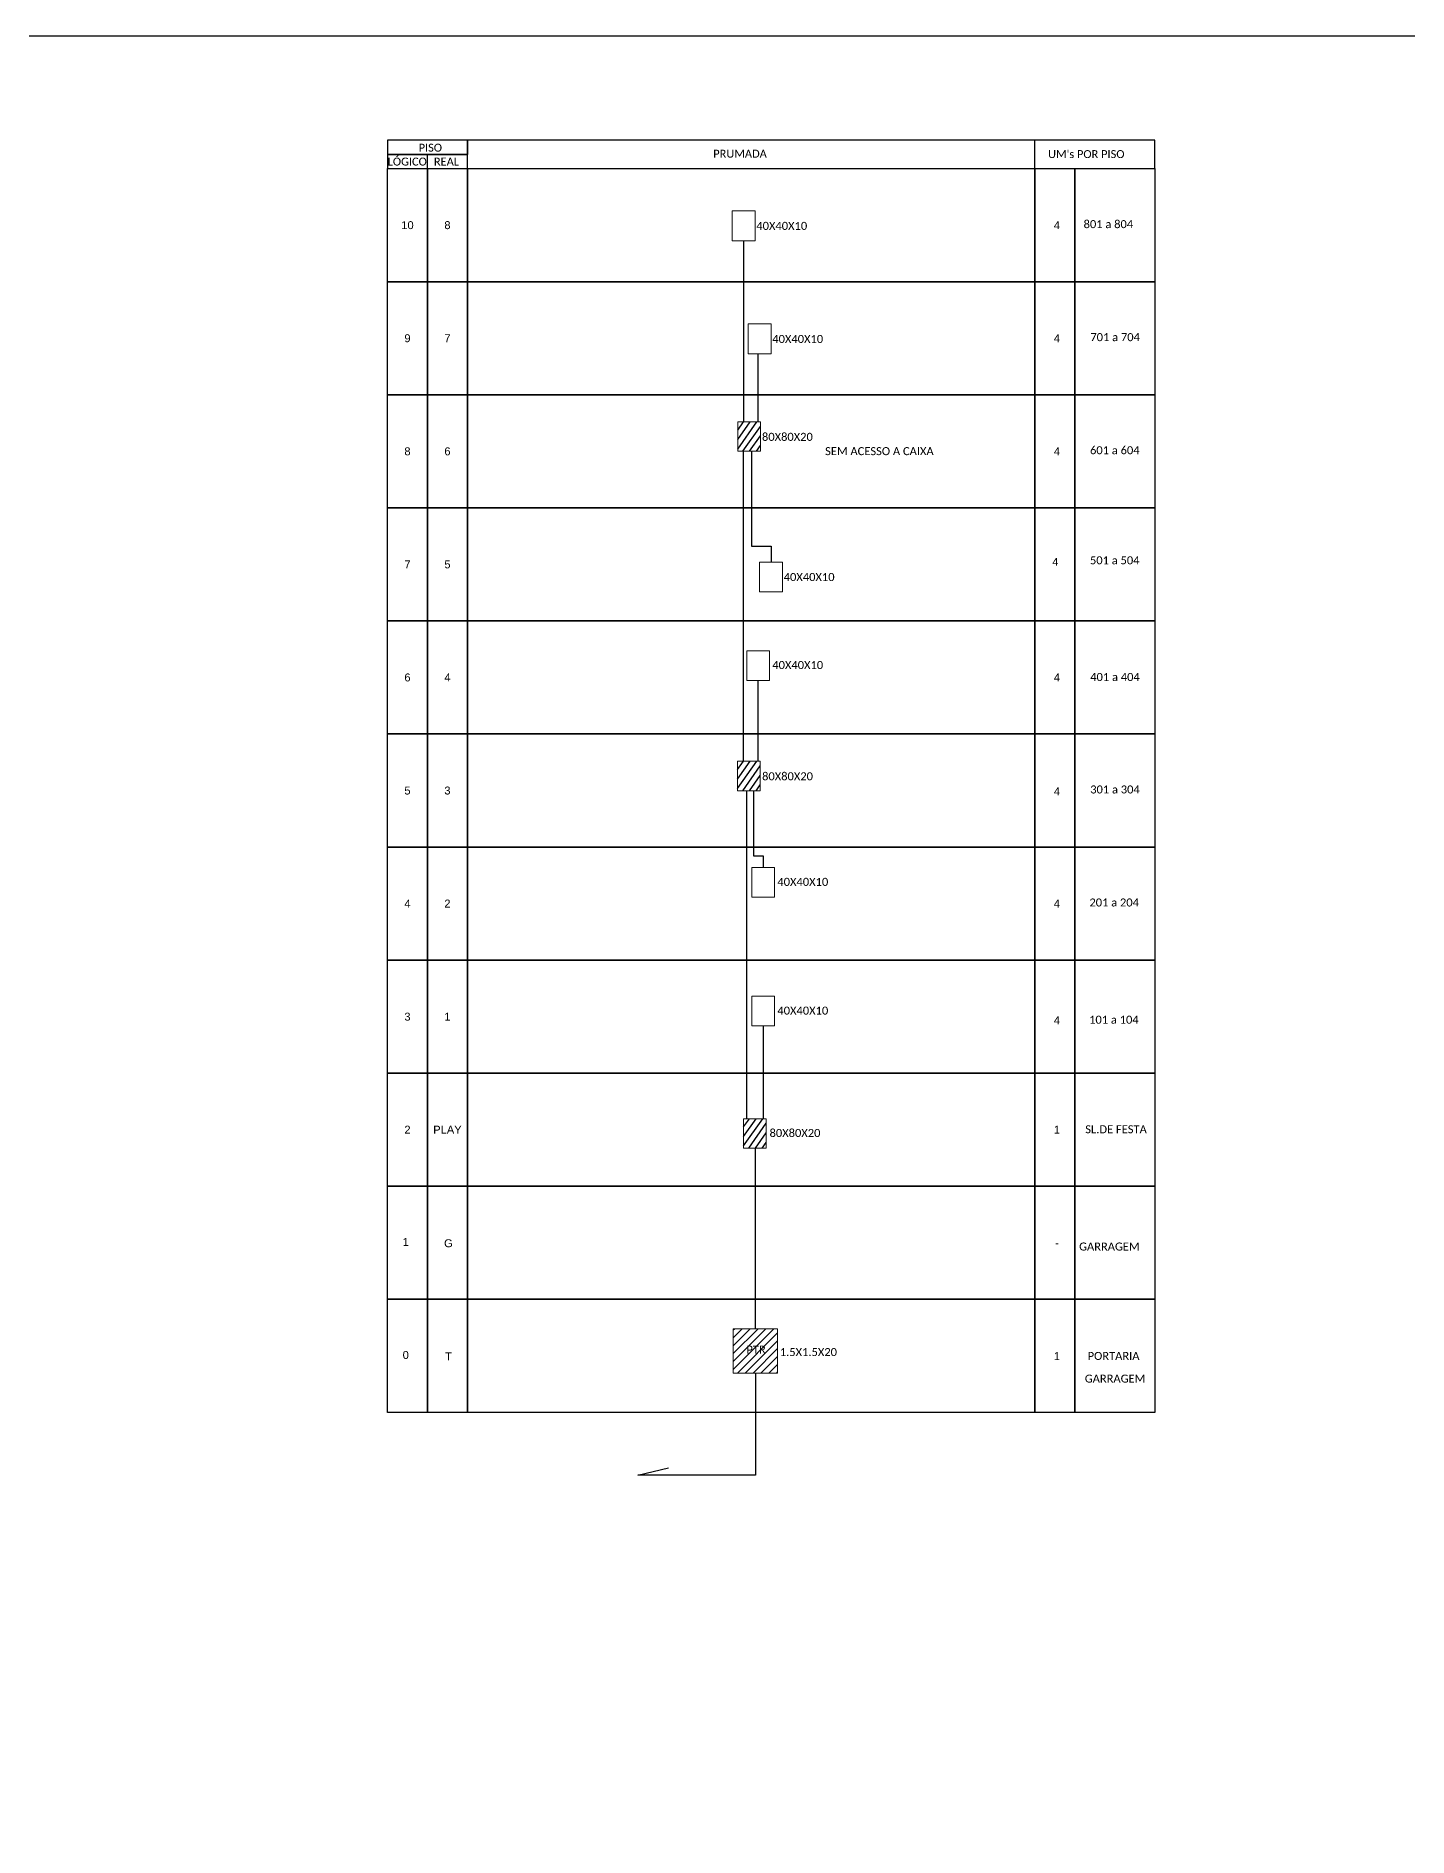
# Model space of a CAD drawing. Header units: metres. Extents: x -425 to 416, y -480 to 114.
# Drawn here: x -36.1 to 190.1, y -183 to 114 of the extents above; entities that cross this region are included whole.
import ezdxf
from ezdxf.enums import TextEntityAlignment as Align

# ---------------------------------------------------------------- set-up
doc = ezdxf.new("R2010")
doc.units = ezdxf.units.M
doc.layers.add('CDOE', color=1, linetype='Continuous')
doc.styles.add('ARIAL', font='arial.ttf')
doc.styles.add('WMF-Calibri0', font='calibri.ttf')

msp = doc.modelspace()

# ---------------------------------------------------------------- hatches: boundary and pattern name
at = {"linetype": 'Continuous'}
h = msp.add_hatch(dxfattribs=at)
h.set_pattern_fill('ANSI31', color=1, scale=0.289112, style=0)
h.set_pattern_definition([(45, (-1236.3902, -913.5348), (-0.64907423, 0.64907423), [])])
h.paths.add_polyline_path([(82.53, -99.16), (78.87, -99.16), (78.87, -106.47), (86.18, -106.47), (86.18, -99.16)])
h.paths.add_polyline_path([(81.2, -103.4), (84.15, -103.4), (84.15, -101.79), (81.2, -101.79)], flags=24)
at = {"layer": 'CDOE', "linetype": 'Continuous'}
h = msp.add_hatch(dxfattribs=at)
h.set_pattern_fill('ANSI31', color=1, scale=0.2849, angle=10, style=0)
h.set_pattern_definition([(55, (-449.9311, -447.0111), (-0.7409709, 0.5188334), [])])
h.paths.add_polyline_path([(83.35, 50.4), (79.62, 50.4), (79.62, 45.54), (83.35, 45.54)])
h.paths.add_polyline_path([(83.31, 46.93), (92.17, 46.93), (92.17, 48.92), (83.31, 48.92)], flags=9)
h = msp.add_hatch(dxfattribs=at)
h.set_pattern_fill('ANSI31', color=1, scale=0.2849, angle=10, style=0)
h.set_pattern_definition([(55, (-449.9478, -502.9811), (-0.7409709, 0.5188334), [])])
h.paths.add_polyline_path([(83.33, -5.57), (79.6, -5.57), (79.6, -10.43), (83.33, -10.43)])
h.paths.add_polyline_path([(83.29, -9.04), (92.15, -9.04), (92.15, -7.05), (83.29, -7.05)], flags=9)
h = msp.add_hatch(dxfattribs=at)
h.set_pattern_fill('ANSI31', color=1, scale=0.2849, angle=10, style=0)
h.set_pattern_definition([(55, (-448.963, -561.9271), (-0.7409709, 0.5188334), [])])
h.paths.add_polyline_path([(84.32, -64.52), (80.59, -64.52), (80.59, -69.37), (84.32, -69.37)])
h.paths.add_polyline_path([(84.28, -67.98), (93.14, -67.98), (93.14, -65.99), (84.28, -65.99)], flags=9)

# ---------------------------------------------------------------- linework, layer by layer
at = {"color": 7}
msp.add_lwpolyline([(-424.68, -479.97), (416.32, -479.97), (416.32, 114.03), (-424.68, 114.03)], close=True, dxfattribs=at)
at = {"color": 0}
for points in [[(21.87, 94.5), (35.05, 94.5), (35.05, 96.84), (21.87, 96.84)], [(21.87, 92.16), (35.05, 92.16), (35.05, 94.5), (21.87, 94.5)]]:
    msp.add_lwpolyline(points, close=True, dxfattribs=at)
for points in [[(35.05, 92.16), (148.38, 92.16), (148.38, 96.84), (35.05, 96.84), (35.05, 96.84), (35.05, 94.5)], [(128.6, 92.16), (128.6, 96.84)], [(28.46, 92.16), (28.46, 94.5)], [(80.6, 50.4), (80.6, 80.28)], [(82.98, 50.4), (82.98, 61.63)], [(80.56, -5.57), (80.56, 45.54)], [(81.88, 45.54), (81.88, 29.9), (85.11, 29.9), (85.11, 27.28)], [(82.98, -5.57), (82.98, 7.75)], [(81.1, -64.51), (81.1, -10.43)], [(82.2, -10.43), (82.2, -21.15), (83.82, -21.15), (83.82, -23.09)], [(83.82, -49.23), (83.82, -64.51)], [(82.53, -99.16), (82.53, -69.37)]]:
    msp.add_lwpolyline(points)
for points in [[(21.87, 92.16), (28.46, 92.16), (28.46, 73.51), (21.87, 73.51)], [(28.46, 92.16), (35.05, 92.16), (35.05, 73.51), (28.46, 73.51)], [(35.05, 92.16), (128.61, 92.16), (128.61, 73.51), (35.05, 73.51)], [(128.61, 92.16), (135.2, 92.16), (135.2, 73.51), (128.61, 73.51)], [(135.2, 92.16), (148.38, 92.16), (148.38, 73.51), (135.2, 73.51)], [(21.87, 73.51), (28.46, 73.51), (28.46, 54.87), (21.87, 54.87)], [(28.46, 73.51), (35.05, 73.51), (35.05, 54.87), (28.46, 54.87)], [(35.05, 73.51), (128.61, 73.51), (128.61, 54.87), (35.05, 54.87)], [(128.61, 73.51), (135.2, 73.51), (135.2, 54.87), (128.61, 54.87)], [(135.2, 73.51), (148.38, 73.51), (148.38, 54.87), (135.2, 54.87)], [(21.87, 54.87), (28.46, 54.87), (28.46, 36.22), (21.87, 36.22)], [(28.46, 54.87), (35.05, 54.87), (35.05, 36.22), (28.46, 36.22)], [(35.05, 54.87), (128.61, 54.87), (128.61, 36.22), (35.05, 36.22)], [(128.61, 54.87), (135.2, 54.87), (135.2, 36.22), (128.61, 36.22)], [(135.2, 54.87), (148.38, 54.87), (148.38, 36.22), (135.2, 36.22)], [(21.87, 36.22), (28.46, 36.22), (28.46, 17.57), (21.87, 17.57)], [(28.46, 36.22), (35.05, 36.22), (35.05, 17.57), (28.46, 17.57)], [(35.05, 36.22), (128.61, 36.22), (128.61, 17.57), (35.05, 17.57)], [(128.61, 36.22), (135.2, 36.22), (135.2, 17.57), (128.61, 17.57)], [(135.2, 36.22), (148.38, 36.22), (148.38, 17.57), (135.2, 17.57)], [(21.87, 17.57), (28.46, 17.57), (28.46, -1.07), (21.87, -1.07)], [(28.46, 17.57), (35.05, 17.57), (35.05, -1.07), (28.46, -1.07)], [(35.05, 17.57), (128.61, 17.57), (128.61, -1.07), (35.05, -1.07)], [(128.61, 17.57), (135.2, 17.57), (135.2, -1.07), (128.61, -1.07)], [(135.2, 17.57), (148.38, 17.57), (148.38, -1.07), (135.2, -1.07)], [(21.87, -1.07), (28.46, -1.07), (28.46, -19.72), (21.87, -19.72)], [(28.46, -1.07), (35.05, -1.07), (35.05, -19.72), (28.46, -19.72)], [(35.05, -1.07), (128.61, -1.07), (128.61, -19.72), (35.05, -19.72)], [(128.61, -1.07), (135.2, -1.07), (135.2, -19.72), (128.61, -19.72)], [(135.2, -1.07), (148.38, -1.07), (148.38, -19.72), (135.2, -19.72)], [(21.87, -19.72), (28.46, -19.72), (28.46, -38.36), (21.87, -38.36)], [(28.46, -19.72), (35.05, -19.72), (35.05, -38.36), (28.46, -38.36)], [(35.05, -19.72), (128.61, -19.72), (128.61, -38.36), (35.05, -38.36)], [(128.61, -19.72), (135.2, -19.72), (135.2, -38.36), (128.61, -38.36)], [(135.2, -19.72), (148.38, -19.72), (148.38, -38.36), (135.2, -38.36)], [(21.87, -38.36), (28.46, -38.36), (28.46, -57.01), (21.87, -57.01)], [(28.46, -38.36), (35.05, -38.36), (35.05, -57.01), (28.46, -57.01)], [(35.05, -38.36), (128.61, -38.36), (128.61, -57.01), (35.05, -57.01)], [(128.61, -38.36), (135.2, -38.36), (135.2, -57.01), (128.61, -57.01)], [(135.2, -38.36), (148.38, -38.36), (148.38, -57.01), (135.2, -57.01)], [(21.87, -57.01), (28.46, -57.01), (28.46, -75.66), (21.87, -75.66)], [(28.46, -57.01), (35.05, -57.01), (35.05, -75.66), (28.46, -75.66)], [(35.05, -57.01), (128.61, -57.01), (128.61, -75.66), (35.05, -75.66)], [(128.61, -57.01), (135.2, -57.01), (135.2, -75.66), (128.61, -75.66)], [(135.2, -57.01), (148.38, -57.01), (148.38, -75.66), (135.2, -75.66)], [(21.87, -75.66), (28.46, -75.66), (28.46, -94.3), (21.87, -94.3)], [(28.46, -75.66), (35.05, -75.66), (35.05, -94.3), (28.46, -94.3)], [(35.05, -75.66), (128.61, -75.66), (128.61, -94.3), (35.05, -94.3)], [(128.61, -75.66), (135.2, -75.66), (135.2, -94.3), (128.61, -94.3)], [(135.2, -75.66), (148.38, -75.66), (148.38, -94.3), (135.2, -94.3)], [(21.87, -94.3), (28.46, -94.3), (28.46, -112.95), (21.87, -112.95)], [(28.46, -94.3), (35.05, -94.3), (35.05, -112.95), (28.46, -112.95)], [(35.05, -94.3), (128.61, -94.3), (128.61, -112.95), (35.05, -112.95)], [(128.61, -94.3), (135.2, -94.3), (135.2, -112.95), (128.61, -112.95)], [(135.2, -94.3), (148.38, -94.3), (148.38, -112.95), (135.2, -112.95)]]:
    msp.add_lwpolyline(points, close=True)
at = {"color": 0, "lineweight": 0}
for points in [[(78.71, 85.19), (82.48, 85.19), (82.48, 80.28), (78.71, 80.28)], [(81.34, 66.54), (85.11, 66.54), (85.11, 61.63), (81.34, 61.63)], [(83.22, 27.28), (86.99, 27.28), (86.99, 22.37), (83.22, 22.37)], [(81.1, 12.66), (84.87, 12.66), (84.87, 7.75), (81.1, 7.75)], [(81.93, -23.09), (85.7, -23.09), (85.7, -28), (81.93, -28)], [(81.93, -44.33), (85.7, -44.33), (85.7, -49.23), (81.93, -49.23)]]:
    msp.add_lwpolyline(points, close=True, dxfattribs=at)
at = {"color": 1, "lineweight": 0}
for points in [[(79.62, 50.4), (83.35, 50.4), (83.35, 45.54), (79.62, 45.54)], [(79.6, -5.57), (83.33, -5.57), (83.33, -10.43), (79.6, -10.43)], [(80.59, -64.52), (84.32, -64.52), (84.32, -69.37), (80.59, -69.37)], [(78.87, -99.16), (86.18, -99.16), (86.18, -106.47), (78.87, -106.47)]]:
    msp.add_lwpolyline(points, close=True, dxfattribs=at)
at = {"color": 3, "ltscale": 0.5}
msp.add_lwpolyline([(82.53, -106.47), (82.53, -123.3), (63.14, -123.3), (68.21, -122.07)], dxfattribs=at)

# ---------------------------------------------------------------- texts
at = {"color": 0, "style": 'WMF-Calibri0'}
for s, height, p in [('     PISO', 1.31, (24.69, 94.96)), ('PRUMADA', 1.31, (75.57, 93.97)), ("UM's POR PISO", 1.3098, (130.78, 93.9)), ('  LÓGICO', 1.31, (20.97, 92.67)), ('    REAL', 1.31, (27.67, 92.67))]:
    msp.add_text(s, height=height, dxfattribs=at).set_placement(p)
at = {"style": 'WMF-Calibri0'}
for s, height, p in [('40X40X10', 1.319, (82.68, 82.06)), ('801 a 804', 1.319, (136.64, 82.35)), ('40X40X10', 1.319, (85.31, 63.41)), ('701 a 704', 1.319, (137.75, 63.71)), ('80X80X20', 1.319, (83.61, 47.27)), ('601 a 604', 1.319, (137.7, 45.06)), ('501 a 504', 1.319, (137.69, 26.91)), ('40X40X10', 1.319, (87.19, 24.15)), ('40X40X10', 1.319, (85.31, 9.64)), ('401 a 404', 1.319, (137.73, 7.67)), ('80X80X20', 1.319, (83.63, -8.71)), ('301 a 304', 1.319, (137.73, -10.88)), ('40X40X10', 1.319, (86.15, -26.12)), ('201 a 204', 1.319, (137.6, -29.52)), ('40X40X10', 1.319, (86.15, -47.35)), ('101 a 104', 1.319, (137.55, -48.85)), ('80X80X20', 1.319, (84.86, -67.53)), ('SL.DE FESTA', 1.3195, (136.91, -66.92)), ('GARRAGEM', 1.319, (135.9, -86.26)), ('PTR', 1.319, (81.05, -103.26)), ('1.5X1.5X20', 1.319, (86.55, -103.66)), ('PORTARIA', 1.319, (137.3, -104.3)), ('GARRAGEM', 1.319, (136.84, -108.04))]:
    msp.add_text(s, height=height, dxfattribs=at).set_placement(p)
at = {"color": 1, "style": 'WMF-Calibri0'}
msp.add_text('SEM ACESSO A CAIXA', height=1.3195, dxfattribs=at).set_placement((94.02, 44.91))
at = {"style": 'ARIAL', "flags": 12}
for tag, text, p in [('10', 'XX', (25.16, 82.84)), ('8', '7', (31.75, 82.84)), ('4', 'XX', (132.24, 82.84)), ('9', 'XX', (25.16, 64.19)), ('7', '7', (31.75, 64.19)), ('4', 'XX', (132.24, 64.19)), ('8', 'XX', (25.16, 45.54)), ('6', '7', (31.75, 45.54)), ('4', 'XX', (132.24, 45.54)), ('7', 'XX', (25.16, 26.9)), ('5', 'XX', (31.75, 26.9)), ('4', 'XX', (131.98, 27.32)), ('6', 'XX', (25.16, 8.25)), ('4', 'XX', (31.75, 8.25)), ('4', 'XX', (132.24, 8.25)), ('5', 'XX', (25.16, -10.4)), ('3', 'XX', (31.75, -10.4)), ('4', 'XX', (132.24, -10.53)), ('4', 'XX', (25.16, -29.04)), ('2', 'XX', (31.75, -29.04)), ('4', 'XX', (132.24, -29.04)), ('3', 'XX', (25.16, -47.69)), ('1', 'XX', (31.75, -47.69)), ('4', 'XX', (132.24, -48.28)), ('2', 'XX', (25.16, -66.33)), ('PLAY', 'PL', (31.75, -66.33)), ('1', '0', (132.24, -66.33)), ('1', 'XX', (24.88, -84.83)), ('G', 'XX', (31.91, -85.06)), ('-', 'XX', (132.24, -85.02)), ('0', 'XX', (24.88, -103.48)), ('T', 'XX', (31.91, -103.7)), ('1', 'XX', (132.24, -103.67))]:
    msp.add_attdef(tag, text=text, height=1.31, dxfattribs=at).set_placement(p, align=Align.MIDDLE_CENTER)

doc.saveas('drawing.dxf')
